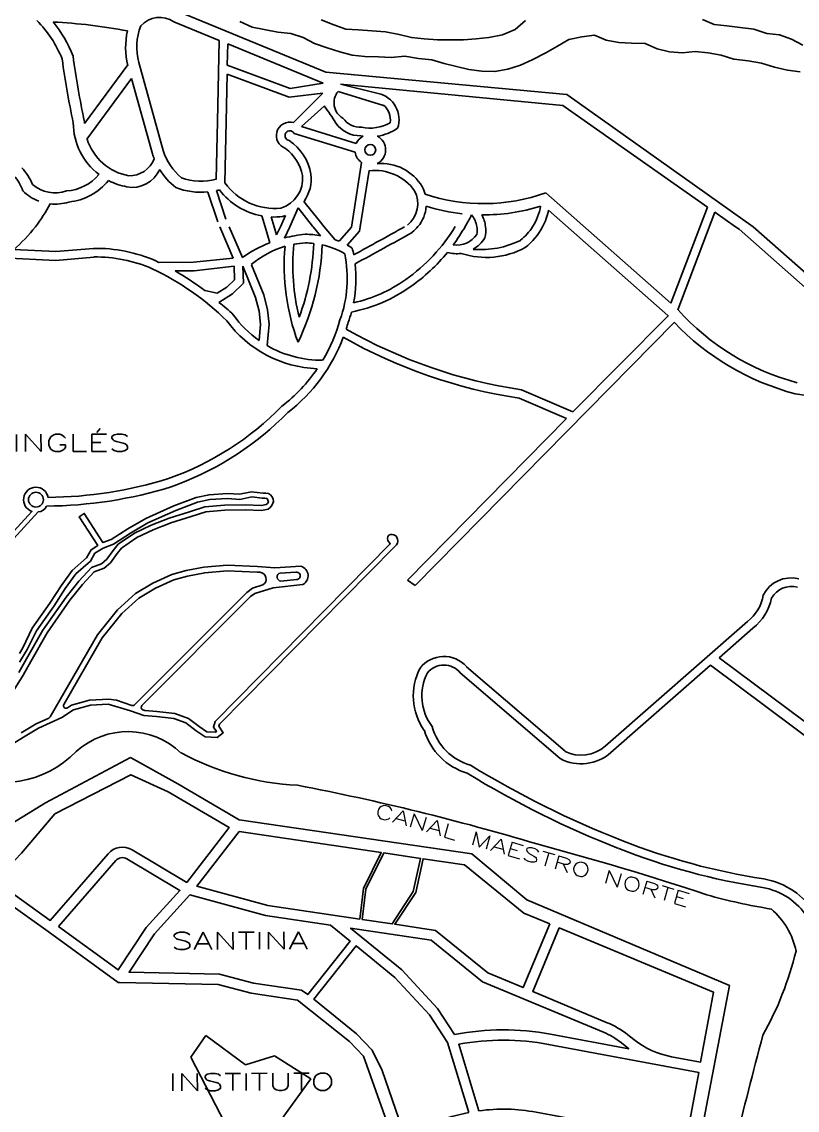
# Model space of a CAD drawing. Header units: millimetres. Extents: x 4374322 to 4409026, y 6503580 to 6534206.
# Drawn here: x 4378246 to 4379146, y 6530051 to 6531313 of the extents above; entities that cross this region are included whole.
import ezdxf

# ---------------------------------------------------------------- set-up
doc = ezdxf.new("R2010")
doc.units = ezdxf.units.MM
for name, color, linetype in [('CANAL', 252, 'Continuous'), ('LINEA CALLE', 252, 'Continuous'), ('NOMBRE BARRIO', 8, 'Continuous'), ('RIO', 252, 'Continuous')]:
    doc.layers.add(name, color=color, linetype=linetype)
doc.styles.add('ROMANS', font='romans')
doc.styles.add('S1', font='ROMANS')

# ---------------------------------------------------------------- blocks, each defined once
blk = doc.blocks.new('A$C3D187712')
for p, q in [((17.4, 176.2), (0, 151.1)), ((17.4, 176.2), (63.4, 142.3)), ((63.4, 142.3), (97.1, 152.5)), ((97.1, 152.5), (139.3, 125.9)), ((0, 151.1), (45.8, 63)), ((47.4, 0), (139.3, 125.9)), ((45.8, 63), (47.4, 0))]:
    blk.add_line(p, q)

msp = doc.modelspace()

# ---------------------------------------------------------------- linework, layer by layer
at = {"layer": 'LINEA CALLE', "transparency": 33554687}
for p, q in [((4378599, 6531254.3), (4378428.8, 6531324)), ((4378475.1, 6531291), (4378422.7, 6531312.5)), ((4378475.1, 6531291), (4378473.1, 6531196.8)), ((4378485, 6531286.9), (4378484.5, 6531262.3)), ((4378595.9, 6531241.5), (4378485, 6531286.9)), ((4378369, 6531262.7), (4378318.9, 6531194.5)), ((4378381.8, 6531265.3), (4378410.1, 6531163.3)), ((4378484.5, 6531262.3), (4378557.5, 6531235.3)), ((4378373.4, 6531246.7), (4378321.8, 6531176.6)), ((4378373.4, 6531246.7), (4378397.7, 6531159.6)), ((4378484.3, 6531251.7), (4378483.1, 6531196.6)), ((4378484.3, 6531251.7), (4378556.4, 6531225.1)), ((4378878.4, 6531228.1), (4378599, 6531254.3)), ((4378556.4, 6531225.1), (4378595.2, 6531229.9)), ((4378557.5, 6531235.3), (4378595.9, 6531241.5)), ((4378595.2, 6531229.9), (4378561.4, 6531195.7)), ((4378613.1, 6531231.9), (4378665.9, 6531215.7)), ((4378615.9, 6531240.1), (4378659.5, 6531229.6)), ((4378873.8, 6531215.5), (4378615.9, 6531240.1)), ((4379094.5, 6531075), (4378878.4, 6531228.1)), ((4378597, 6531214.9), (4378570.6, 6531191)), ((4379041.6, 6531097.7), (4378873.8, 6531215.5)), ((4378473.1, 6531196.8), (4378471.8, 6531130.1)), ((4378483.1, 6531196.6), (4378481.8, 6531126)), ((4378567.9, 6531191.8), (4378567.9, 6531191.8)), ((4378632.7, 6531161.4), (4378562, 6531183.2)), ((4378634.1, 6531171.4), (4378570.6, 6531191)), ((4378640.3, 6531149.3), (4378628.5, 6531074.4)), ((4378650, 6531146.2), (4378650, 6531146.2)), ((4378649, 6531140), (4378638.7, 6531075)), ((4378472, 6531116.8), (4378483, 6531083.8)), ((4378462, 6531115.2), (4378473.6, 6531080.5)), ((4378481.5, 6531110.7), (4378481.5, 6531110.7)), ((4378573.5, 6531104.3), (4378591.1, 6531082.1)), ((4378853.9, 6531114.4), (4378999.1, 6530986.2)), ((4378566.8, 6531096.7), (4378556.9, 6531075)), ((4378566.8, 6531096.7), (4378583.3, 6531075.8)), ((4378857.2, 6531094.2), (4378995.5, 6530972)), ((4379041.6, 6531097.7), (4378999.1, 6530986.2)), ((4379050.1, 6531091.8), (4379006.9, 6530978.8)), ((4379050.8, 6531091.3), (4379050.1, 6531091.8)), ((4379074, 6531075), (4379050.1, 6531091.8)), ((4378524.5, 6531087.6), (4378528.3, 6531075)), ((4378535.4, 6531086.3), (4378538.8, 6531075)), ((4378552.2, 6531088), (4378546.1, 6531075)), ((4378591.1, 6531082.1), (4378597, 6531075)), ((4378475.9, 6531075), (4378491.4, 6531038.5)), ((4378486.8, 6531075), (4378502, 6531039.2)), ((4378528.3, 6531075), (4378534, 6531056.4)), ((4378538.8, 6531075), (4378541.7, 6531065.6)), ((4378546.1, 6531075), (4378541.7, 6531065.6)), ((4378556.9, 6531075), (4378551, 6531061.9)), ((4378583.3, 6531075.8), (4378584, 6531075)), ((4378584, 6531075), (4378592.8, 6531064.6)), ((4378597, 6531075), (4378609.8, 6531059.9)), ((4378628.5, 6531074.4), (4378614.2, 6531058.2)), ((4378638, 6531070), (4378623.5, 6531053.6)), ((4378628.6, 6531075), (4378628.5, 6531074.4)), ((4378638.7, 6531075), (4378638, 6531070)), ((4379078.2, 6531072.1), (4379074, 6531075)), ((4379184.5, 6530978.2), (4379078.2, 6531072.1)), ((4379184.5, 6530995.6), (4379094.5, 6531075)), ((4378236.5, 6531048.4), (4378285.6, 6531046.1)), ((4378285.6, 6531046.1), (4378329.3, 6531049.8)), ((4378224.3, 6531039), (4378285.8, 6531036)), ((4378285.8, 6531036), (4378329.8, 6531039.8)), ((4378445.4, 6531034), (4378405.4, 6531033.5)), ((4378491.4, 6531038.5), (4378445.4, 6531034)), ((4378492.4, 6531029.4), (4378446, 6531024)), ((4378492.4, 6531029.4), (4378493, 6531013.5)), ((4378502.4, 6531029.1), (4378517.2, 6530993)), ((4378502.4, 6531029.1), (4378503.2, 6531009.4)), ((4378512.5, 6531030.9), (4378526.8, 6530996.2)), ((4378446, 6531024), (4378423.9, 6531023.7)), ((4378484.2, 6531005), (4378472.8, 6530997.9)), ((4378493, 6531013.5), (4378484.2, 6531005)), ((4378503.2, 6531009.4), (4378490.4, 6530997)), ((4378472.8, 6530997.9), (4378458.6, 6531001)), ((4378490.4, 6530997), (4378474.6, 6530987.3)), ((4378517.2, 6530993), (4378521.4, 6530976.9)), ((4378526.8, 6530996.2), (4378531.3, 6530978.7)), ((4378531.3, 6530978.7), (4378533.1, 6530962.2)), ((4378521.4, 6530976.9), (4378523, 6530962.1)), ((4378885.4, 6530860.2), (4378996, 6530971.5)), ((4378523, 6530962.1), (4378521.4, 6530943.2)), ((4378533.1, 6530962.2), (4378530.9, 6530937.1)), ((4378702.3, 6530659), (4379002.8, 6530964.1)), ((4378823, 6530876.2), (4378877.9, 6530852.6)), ((4378825.8, 6530885.9), (4378885.4, 6530860.2)), ((4378693.5, 6530665.3), (4378877.9, 6530852.6)), ((4379087.8, 6530617.2), (4378922.9, 6530472.8)), ((4379094.2, 6530609.5), (4379055.1, 6530575.3)), ((4379055.1, 6530575.3), (4379184.5, 6530478.5)), ((4378876.3, 6530466.8), (4378761.9, 6530564.9)), ((4379045.1, 6530566.5), (4378929.5, 6530465.3)), ((4379045.1, 6530566.5), (4379184.5, 6530462.3)), ((4378870.7, 6530458.4), (4378754.8, 6530557.8)), ((4378427.1, 6530429.2), (4378372.2, 6530459.5)), ((4378498.4, 6530387.2), (4378427.1, 6530429.2)), ((4378768, 6530348.1), (4378498.4, 6530387.2)), ((4378831.8, 6530294.7), (4378768, 6530348.1)), ((4379067.1, 6530195.4), (4378831.8, 6530294.7)), ((4379009, 6529893.5), (4379067.1, 6530195.4))]:
    msp.add_line(p, q, dxfattribs=at)
for points in [[(4378276.8, 6530761.1, 1.742952), (4378257.9, 6530744.9), (4378169.9, 6530649.4)], [(4378265.2, 6530744.4), (4378171.1, 6530642.2, 0.185808)], [(4378245.3, 6530488.2), (4378262.9, 6530498.6), (4378277.7, 6530505.4, 0.154207), (4378279, 6530506.7), (4378334.2, 6530602), (4378357.3, 6530630.9), (4378378, 6530649.7), (4378398.2, 6530661.8), (4378420.4, 6530671.8), (4378436.8, 6530676.4), (4378457.5, 6530680.4), (4378484.4, 6530682.6), (4378519.6, 6530681), (4378539.8, 6530679.7), (4378570, 6530681.3, -0.671478), (4378572.3, 6530660.2), (4378537.9, 6530656.5), (4378516.6, 6530649.9), (4378511.4, 6530646.1), (4378385.6, 6530519.9, 0.549665), (4378386.7, 6530515), (4378389, 6530514.1), (4378402.9, 6530513), (4378423.7, 6530510.6), (4378439.4, 6530504.9), (4378451.8, 6530495.4), (4378460.9, 6530489.3), (4378471, 6530488.8), (4378472, 6530489.6), (4378468.4, 6530494.9), (4378470.5, 6530501.3), (4378673.6, 6530707.2), (4378672.5, 6530708.6), (4378671.4, 6530709.9), (4378670.7, 6530711.3), (4378670.2, 6530713.6), (4378670.6, 6530715.7), (4378672, 6530717.2), (4378673.7, 6530718.2), (4378675.5, 6530718.3), (4378677.7, 6530717.9), (4378679.9, 6530716.7), (4378681.2, 6530715.2), (4378682.1, 6530712.6), (4378682.3, 6530710.4), (4378681.9, 6530708.2), (4378680.9, 6530706.3), (4378678.6, 6530704), (4378475.6, 6530498.2), (4378474.8, 6530495.8), (4378479.9, 6530488.4), (4378472.8, 6530482.8), (4378459, 6530483.6), (4378448.4, 6530490.7), (4378436.6, 6530499.8), (4378422.4, 6530504.9), (4378402.3, 6530507.2), (4378387.7, 6530508.4), (4378372.4, 6530513.9), (4378346.4, 6530521.4), (4378325.9, 6530520.2), (4378306.2, 6530514.7), (4378292.8, 6530506.1), (4378265.6, 6530493.5), (4378248.3, 6530483.2), (4378236.9, 6530476.2)], [(4378522.2, 6530674.3, -0.734455), (4378525.9, 6530659.7), (4378513.6, 6530655.9), (4378507.1, 6530651), (4378377.1, 6530520.7, -0.286185), (4378374, 6530520), (4378356.1, 6530526.1), (4378347, 6530527.3), (4378324.9, 6530526), (4378303.8, 6530520.1), (4378299.2, 6530517.1, -0.788016), (4378295, 6530521.1), (4378339.6, 6530598.2), (4378362.1, 6530626.4), (4378381.9, 6530644.4), (4378401.3, 6530656), (4378422.6, 6530665.7), (4378438.3, 6530670), (4378458.4, 6530673.9), (4378484.5, 6530676), (4378519.2, 6530674.5), (4378522.3, 6530674.3)], [(4378546, 6530673.5, 0.863535), (4378546.8, 6530664.1), (4378565, 6530666, 1.090108), (4378564.2, 6530674.4), (4378546, 6530673.5)], [(4378488.5, 6530007.1), (4378423.3, 6529930.9), (4378406.7, 6529931.7), (4378348.6, 6529939.1), (4378288.1, 6529950.2), (4378247.3, 6529960.1), (4378230, 6529981), (4378218.9, 6530035.1, 0.112218), (4378226.7, 6530042.9, 0.241727), (4378227.7, 6530068.1, 0.126022), (4378218, 6530077.1, -0.215355), (4378211.5, 6530090.2), (4378214, 6530302.5), (4378276.6, 6530257.8), (4378357.8, 6530198.7), (4378359.6, 6530198.8), (4378357.8, 6530198.7)], [(4378687.1, 6530213.5), (4378728.5, 6530168.5), (4378748.1, 6530138.5, -0.093545), (4378859.4, 6530138.8), (4378950.2, 6530121.9), (4378941.6, 6530128.8, 0.069181), (4378920.7, 6530141.1), (4378780.6, 6530199.4), (4378721.1, 6530247.7), (4378627.6, 6530261.6), (4378687.1, 6530213.5)], [(4379016.7, 6530016), (4378842.6, 6530048.4, 0.080076), (4378776.4, 6530050), (4378753, 6530127.2, -0.091224), (4378857.2, 6530127), (4379031.3, 6530094.6), (4379016.7, 6530016)]]:
    msp.add_lwpolyline(points, format="xyb", dxfattribs=at)
for points in [[(4378243.4, 6530580.1), (4378247.4, 6530586.9), (4378258.1, 6530609.5), (4378278.8, 6530638.6), (4378291.7, 6530658.8), (4378304.6, 6530676.5), (4378321.2, 6530691.1), (4378326.5, 6530700.5), (4378334.3, 6530705.5), (4378312.9, 6530738.8), (4378318.6, 6530742.5), (4378340.3, 6530708.7), (4378349.9, 6530712.2), (4378369.3, 6530724.7), (4378389.9, 6530736.8), (4378422.6, 6530751.4), (4378448.5, 6530761.1), (4378463.4, 6530764.3), (4378484.9, 6530765.6), (4378498.6, 6530764.8), (4378512.7, 6530767.6), (4378525.6, 6530766), (4378528.9, 6530766.2), (4378532.2, 6530765.5), (4378534.5, 6530764.2), (4378536.7, 6530762), (4378537.8, 6530759.2), (4378538.2, 6530756.3), (4378536.6, 6530752.7), (4378534.5, 6530749.9), (4378532, 6530747.7), (4378524.3, 6530746), (4378505.1, 6530746.6), (4378481.7, 6530746.4), (4378459.7, 6530744.5), (4378442.5, 6530739), (4378418.9, 6530731.6), (4378410.6, 6530728.3), (4378408.1, 6530727.3), (4378398.6, 6530723.5), (4378379.8, 6530714.8), (4378362, 6530702.5), (4378356.8, 6530696), (4378349, 6530685.3), (4378341.6, 6530679.2), (4378330.3, 6530675), (4378316.7, 6530660.1), (4378302.1, 6530641.9), (4378275.6, 6530604.1), (4378256.8, 6530571), (4378247.7, 6530555.2), (4378233.2, 6530531.6)], [(4378243.5, 6530570.2), (4378252.5, 6530584.9), (4378263.2, 6530606.6), (4378283.6, 6530635.4), (4378296.5, 6530655.5), (4378308.9, 6530672.6), (4378325.8, 6530687.4), (4378330.8, 6530696.4), (4378340.4, 6530702.5), (4378352.5, 6530707), (4378372.3, 6530719.8), (4378392.5, 6530731.6), (4378424.8, 6530746), (4378450.1, 6530755.5), (4378464.2, 6530758.6), (4378484.8, 6530759.7), (4378499, 6530758.9), (4378512.9, 6530761.7), (4378524.9, 6530760.2), (4378527.9, 6530760.3), (4378530.6, 6530759.7), (4378531.6, 6530758.1), (4378532.2, 6530756.2), (4378531, 6530754.2), (4378529.8, 6530752.9), (4378524.4, 6530751.8), (4378505.2, 6530752.4), (4378481.4, 6530752.3), (4378458.5, 6530750.2), (4378440.8, 6530744.6), (4378417, 6530737.1), (4378396.3, 6530728.9), (4378376.9, 6530719.8), (4378358, 6530706.8), (4378352.2, 6530699.5), (4378344.8, 6530689.4), (4378338.7, 6530684.3), (4378326.9, 6530679.9), (4378312.3, 6530663.9), (4378297.5, 6530645.4), (4378270.7, 6530607.2), (4378251.8, 6530573.9), (4378242.7, 6530558.2)], [(4378693.5, 6530665.3), (4378702.3, 6530659)], [(4378219, 6530373.8), (4378273.6, 6530407), (4378372.2, 6530459.5)], [(4378359.6, 6530198.8), (4378473.8, 6530196.6), (4378512.4, 6530186.3), (4378566, 6530178.3), (4378626.4, 6530130.5), (4378642.7, 6530113.4), (4378679.4, 6530010), (4378623.8, 6529963.9), (4378578.2, 6529938.9), (4378516.7, 6529925.9), (4378458.6, 6529929.2), (4378442.7, 6529930), (4378489, 6529985.6)]]:
    msp.add_lwpolyline(points, dxfattribs=at)
for points in [[(4378215.1, 6530316.5), (4378279.2, 6530270.7), (4378346.2, 6530348, -0.36275), (4378374.1, 6530352.5), (4378437.5, 6530314.8), (4378486.9, 6530378.4), (4378415.8, 6530419.9), (4378372.8, 6530439.6), (4378284.7, 6530394.2), (4378245.8, 6530348.7)], [(4378288.9, 6530263.7), (4378358, 6530213.4), (4378390.6, 6530262.6), (4378429.6, 6530305.6), (4378367.9, 6530342.2, 0.36275), (4378355.3, 6530340.1)], [(4378956, 6530132.7, 0.122303), (4378999.8, 6530112.7), (4379033.5, 6530106.4), (4379048.6, 6530187.5), (4378869.5, 6530262), (4378838.8, 6530188.2), (4378925.3, 6530152.1, -0.069181), (4378949, 6530138.2)], [(4378764.5, 6530048), (4378739.8, 6530129.3), (4378719, 6530161.1), (4378678.9, 6530204.7), (4378633.9, 6530241.1), (4378585.1, 6530179.4), (4378634.5, 6530139.4), (4378652.7, 6530120.4), (4378664.2, 6530096.7), (4378691.1, 6530018.2, -0.096013)]]:
    msp.add_lwpolyline(points, format="xyb", close=True, dxfattribs=at)
for points in [[(4378531.5, 6530288), (4378638.1, 6530272.2), (4378642.5, 6530307.9), (4378663.1, 6530349.4), (4378498.5, 6530373.8), (4378449.3, 6530310.4)], [(4378700.3, 6530304.3), (4378675.8, 6530266.6), (4378641.1, 6530271.8), (4378645.4, 6530306.9), (4378666.2, 6530348.9), (4378708.8, 6530342.6)], [(4378858.5, 6530266.6), (4378828.3, 6530279.2), (4378759.6, 6530335), (4378711.7, 6530342.2), (4378703.1, 6530303.2), (4378678.7, 6530266.2), (4378726.2, 6530259.1), (4378786.8, 6530209.8), (4378827.7, 6530192.8)], [(4378514.9, 6530198), (4378570.6, 6530189.8), (4378577.8, 6530184.7), (4378627, 6530246.8), (4378604.2, 6530265.1), (4378529, 6530276.3), (4378441, 6530300.2), (4378400.1, 6530255.2), (4378370.6, 6530210.6), (4378475.5, 6530208.5)]]:
    msp.add_lwpolyline(points, close=True, dxfattribs=at)
for centre, radius in [((4378650.4, 6531164.1), 6.32), ((4378262.6, 6530758.5), 8.62)]:
    msp.add_circle(centre, radius, dxfattribs=at)
for centre, radius, start, end in [((4378171.5, 6531221.3), 130.7, 21.6183, 45.1993), ((4378251.9, 6530696.7), 616.4, 79.0717, 87.1373), ((4378171.5, 6531221.3), 143.7, 20.9657, 39.3247), ((4378451.1, 6531283), 71.5, 159.5783, 194.2749), ((4378406, 6531288.1), 29.5, 55.4464, 137.9441), ((4378451.1, 6531283), 84.5, 167.0017, 194.3766), ((4379256.6, 6531398.6), 972.2, 187.634, 192.0637), ((4379256.6, 6531398.6), 959.2, 187.5414, 192.1478), ((4378628.8, 6531218.6), 20.5, 139.7551, 240.5296), ((4378652.6, 6531199.3), 31.1, 341.114, 77.0218), ((4378366.6, 6531043.7), 287.1, 31.8241, 36.6182), ((4378652.4, 6531199.3), 21.3, 349.8263, 50.7027), ((4378381.6, 6531195.7), 75.7, 180.2151, 232.7367), ((4378381.6, 6531195.7), 62.7, 179.0357, 181.1153), ((4378557, 6531180.8), 15.5, 73.5016, 163.5773), ((4378638.8, 6531215), 34.6, 215.2177, 271.2872), ((4378638.8, 6531215), 24.6, 215.2177, 273.7624), ((4378650.4, 6531234.7), 45.4, 257.2766, 300.3358), ((4378557.2, 6531180.6), 15.7, 162.8005, 251.1959), ((4378557.2, 6531180.6), 5.69, 162.1132, 262.6383), ((4378557, 6531180.8), 5.46, 25.6759, 164.2843), ((4378650.4, 6531164.1), 17.8, 117.2384, 155.6937), ((4378650.4, 6531234.7), 55.4, 258.7198, 261.4408), ((4378650.4, 6531164.1), 17.8, 296.8718, 62.6453), ((4378650.4, 6531234.7), 55.4, 278.4429, 304.7754), ((4378381.6, 6531195.7), 62.7, 197.7504, 259.5611), ((4378521.5, 6531124.8), 61.1, 10.4164, 55.0812), ((4378476, 6531184.6), 82.2, 197.7148, 202.0622), ((4378476, 6531184.6), 69.2, 197.91, 229.7172), ((4378521.5, 6531124.8), 51.1, 10.7751, 53.1501), ((4378650.4, 6531164.1), 17.8, 188.6893, 235.735), ((4378199.1, 6531099.4), 64.4, 22.4401, 43.0533), ((4378374.2, 6531155.5), 34.9, 259.5611, 336.124), ((4378370.9, 6531165), 31, 268.6235, 338.647), ((4378476, 6531184.6), 82.2, 211.689, 231.3766), ((4378663.3, 6531093.2), 55.1, 30.8478, 95.0693), ((4378199.1, 6531099.4), 51.4, 19.4575, 42.4092), ((4378294.1, 6531170.9), 54.6, 274.1739, 319.5817), ((4378454.3, 6531197), 69.1, 250.5255, 284.7199), ((4378536.6, 6531130.5), 35.3, 286.647, 6.313), ((4378536.6, 6531130.5), 45.3, 324.6005, 6.8144), ((4378655.2, 6531082.3), 58, 36.4443, 96.1533), ((4378284.9, 6531154.3), 53.1, 225.2603, 248.991), ((4378284.9, 6531154.3), 40.1, 228.9823, 289.1885), ((4378294.1, 6531170.9), 67.6, 275.5989, 321.1509), ((4378381.6, 6531195.7), 75.7, 242.6683, 259.5611), ((4378454.3, 6531197), 82.1, 248.8638, 275.3922), ((4378454.3, 6531197), 82.1, 282.473, 284.9712), ((4378539, 6531166.1), 79.9, 217.3614, 259.5788), ((4378539, 6531166.1), 69.9, 215.0388, 276.3544), ((4378673.2, 6531102), 32.2, 308.8151, 27.267), ((4378673.2, 6531102), 42.2, 14.8219, 27.5577), ((4378284.9, 6531154.3), 53.1, 263.515, 287.3118), ((4378781.6, 6531313.2), 211.5, 251.365, 289.9959), ((4378121.9, 6531183.6), 177.3, 322.2169, 332.4057), ((4378673.2, 6531102), 42.2, 320.3358, 355.5595), ((4378781.6, 6531313.2), 224.5, 252.8222, 263.7047), ((4378781.6, 6531313.2), 224.5, 269.5488, 287.1768), ((4378783.6, 6531110.1), 65.3, 327.5122, 349.9646), ((4378783.6, 6531110.1), 75.3, 332.2402, 347.8194), ((4378539, 6531166.1), 79.9, 267.3968, 276.9811), ((4378536.6, 6531130.5), 45.3, 285.4756, 290.1261), ((4378517.4, 6531218), 281.9, 329.526, 332.6792), ((4378746.3, 6531070.8), 28, 8.7401, 39.5407), ((4378746.3, 6531070.8), 38, 6.43, 28.1497), ((4378121.9, 6531183.6), 177.3, 310.2871, 322.2169), ((4378589.3, 6530915.4), 151.5, 95.4465, 104.643), ((4378574.9, 6530966), 100.2, 79.7142, 89.9859), ((4377278.3, 6533569.2), 2866.1, 298.164, 299.5115), ((4377278.3, 6533569.2), 2876.1, 298.0933, 299.6011), ((4378574.9, 6531180), 203.1, 305.0442, 328.8858), ((4378673.2, 6531102), 42.2, 307.6477, 320.3358), ((4378517.4, 6531218), 281.9, 324.4058, 329.526), ((4378750.5, 6531082.1), 28.4, 262.2556, 325.2999), ((4378746.3, 6531070.8), 28, 349.9992, 8.7401), ((4378746.3, 6531070.8), 38, 346.7156, 6.43), ((4378783.6, 6531110.1), 65.3, 308.8325, 327.5122), ((4378783.6, 6531110.1), 75.3, 307.9879, 332.2402), ((4378589.3, 6530915.4), 151.5, 111.4131, 125.1962), ((4378803.4, 6531029.9), 242.9, 174.1512, 194.2555), ((4378580.6, 6530952.2), 104.2, 93.0041, 100.4024), ((4378310.3, 6531064.9), 284.6, 334.2192, 357.789), ((4378310.3, 6531064.9), 274.6, 339.7839, 358.0563), ((4378574.9, 6530966), 90.2, 83.6974, 89.8268), ((4378574.9, 6530966), 90.2, 59.4865, 77.286), ((4378574.9, 6530966), 100.2, 66.9157, 69.6234), ((4378574.9, 6530966), 100.2, 56.9641, 60.9798), ((4378750.5, 6531082.1), 38.4, 299.9949, 328.5417), ((4378778.4, 6531152.6), 104.2, 265.2476, 296.319), ((4378332.2, 6530876.5), 173.4, 66.4026, 90.9675), ((4378580.6, 6530952.2), 104.2, 106.2142, 130.8689), ((4378803.4, 6531029.9), 252.9, 174.9365, 200.5337), ((4378484.7, 6531014.9), 139, 339.9051, 11.9401), ((4378484.7, 6531014.9), 149, 10.6666, 13.606), ((4378574.9, 6531180), 213.1, 305.0481, 320.7516), ((4378750.5, 6531082.1), 38.4, 253.9625, 278.0865), ((4378785.1, 6531133.5), 94.1, 251.9423, 298.4414), ((4378332.2, 6530876.5), 163.4, 66.4529, 90.8478), ((4378261.5, 6530738.4), 328.3, 64.0007, 64.7481), ((4378484.7, 6531014.9), 149, 349.0864, 6.5858), ((4378261.5, 6530738.4), 318.3, 45.6625, 64.7219), ((4378261.5, 6530738.4), 328.3, 53.1146, 60.3524), ((4378593.1, 6531153.1), 180.6, 281.2895, 305.2099), ((4378593.1, 6531153.1), 170.6, 282.8174, 305.2099), ((4378407.9, 6530892.5), 115.9, 43.737, 54.836), ((4379219, 6531169.9), 285.4, 222.0234, 255.1022), ((4378594, 6531046.5), 136.3, 216.1739, 267.8269), ((4378594, 6531046.5), 126.3, 215.8075, 234.8819), ((4378431.1, 6531018), 191, 329.2192, 344.5794), ((4378484.7, 6531014.9), 149, 340.0628, 344.8392), ((4379219, 6531169.9), 298.4, 221.5213, 221.6643), ((4378431.1, 6531018), 201, 342.1645, 344.4637), ((4378913.4, 6531467.2), 587.9, 240.337, 261.4334), ((4379219, 6531169.9), 298.4, 223.586, 255.2818), ((4378431.1, 6531018), 201, 307.9131, 339.2675), ((4378913.4, 6531467.2), 597.9, 240.5125, 261.309), ((4378594, 6531046.5), 126.3, 239.9967, 270.5232), ((4378431.1, 6531018), 191, 307.7154, 325.6936), ((4379120.4, 6530685), 197.5, 71.0638, 83.3762), ((4378301.5, 6531108.2), 344.9, 289.4687, 315.6061), ((4378301.5, 6531108.2), 354.9, 289.4368, 313.9736), ((4378301.5, 6531108.2), 354.9, 313.9736, 315.4954), ((4378271.7, 6531250.4), 489.3, 270.6026, 287.2094), ((4378271.7, 6531250.4), 499.3, 270.3771, 287.2319), ((4378264.7, 6530755.6), 11.2, 272.9541, 336.3626), ((4379138.7, 6530631.6), 36.3, 76.3876, 153.4165), ((4379138.7, 6530631.6), 26.3, 74.2296, 150.6485), ((4379056.7, 6530656.7), 50.3, 308.2354, 349.9197), ((4379056.7, 6530656.7), 60.3, 308.4916, 348.367), ((4378735.7, 6530541.9), 34.9, 41.3111, 142.1144), ((4378770, 6530531.1), 69.7, 152.4552, 215.1789), ((4378735.7, 6530541.9), 24.9, 39.8233, 140.1218), ((4378770, 6530531.1), 59.7, 153.3642, 216.7391), ((4378369.3, 6530400.1), 89.5, 46.2596, 132.1543), ((4378783.6, 6530512.1), 73.6, 196.7064, 253.4745), ((4378783.6, 6530512.1), 63.6, 195.2359, 254.6048), ((4378895, 6530504.6), 42.3, 243.6863, 311.1871), ((4378224.6, 6530548.4), 117.7, 242.493, 315.9137), ((4378580.9, 6530743.7), 316.5, 241.766, 267.3159), ((4378895, 6530504.6), 52.3, 242.2377, 311.1872), ((4379361.5, 6531425.2), 1141.7, 238.6022, 248.4516), ((4379361.5, 6531425.3), 1151.8, 238.6702, 248.4521), ((4378022.9, 6527612.3), 2867.1, 73.3666, 79.0787), ((4377882.9, 6526787.9), 3698.5, 71.7561, 74.9458), ((4379225.4, 6531084.9), 775.2, 248.5682, 261.1955), ((4379225.4, 6531084.9), 785.2, 248.5682, 261.1884), ((4379091.6, 6530232), 78.2, 32.7354, 80.0443), ((4379091.6, 6530232), 88.2, 31.3777, 80.1113), ((4379215.9, 6530917), 641, 254.1461, 260.9642), ((4379058.8, 6530217.6), 87.2, 11.6279, 49.6207), ((4378767.7, 6530327.3), 387.6, 330.7245, 346.2445), ((4385369.4, 6528463.2), 6483.6, 165.03208, 167.37543)]:
    msp.add_arc(centre, radius, start, end, dxfattribs=at)
at = {"layer": 'RIO', "transparency": 33554687}
for points in [[(4378499, 6531313), (4378513.5, 6531306.4), (4378543.3, 6531300.5), (4378558.1, 6531299), (4378572.5, 6531294.5), (4378585.5, 6531287.4), (4378600.5, 6531282.4), (4378614.9, 6531277.8), (4378629.3, 6531273.8), (4378644.1, 6531272.4), (4378659.9, 6531272), (4378674.7, 6531271), (4378690.4, 6531272.7), (4378706.3, 6531270.2), (4378721.6, 6531268.3), (4378736, 6531264.3), (4378764.8, 6531257.3), (4378779.6, 6531255.3), (4378794.9, 6531254.9), (4378810.1, 6531257.5), (4378824.7, 6531262.2), (4378838.2, 6531268.3), (4378854.1, 6531276.6), (4378867.6, 6531284.3), (4378880.5, 6531291.9), (4378895.6, 6531295.1), (4378910.3, 6531297.2), (4378923.8, 6531291.1), (4378938.6, 6531288.6), (4378953.4, 6531287.7), (4378969.2, 6531287.3), (4378983.2, 6531281.2), (4378997.6, 6531277.7), (4379012.4, 6531276.7), (4379027.1, 6531278.3), (4379042.4, 6531276.4), (4379057.3, 6531273.9), (4379072.2, 6531269.4), (4379088.6, 6531267.5), (4379104, 6531264.6), (4379119.4, 6531260.1), (4379134.3, 6531256.6), (4379149.1, 6531254.6)], [(4378593.6, 6531314.7), (4378608.1, 6531309.2), (4378622, 6531304.1), (4378636.8, 6531303.2), (4378652.1, 6531302.2), (4378667.9, 6531300.8), (4378683.8, 6531297.9), (4378698.2, 6531294.4), (4378713, 6531292.9), (4378728.3, 6531291.5), (4378743.1, 6531291.6), (4378758.4, 6531291.7), (4378773.1, 6531292.8), (4378787.8, 6531294.4), (4378803.9, 6531297.6), (4378818.4, 6531303.7), (4378830.3, 6531313.9)], [(4379035.8, 6531315.4), (4379049.3, 6531309.3), (4379064.1, 6531307.9), (4379079.4, 6531305.9), (4379095.3, 6531304), (4379110.2, 6531299), (4379125, 6531297.5), (4379139, 6531292.5), (4379152, 6531285.3)]]:
    msp.add_lwpolyline(points, dxfattribs=at)

# ---------------------------------------------------------------- block references
at = {"layer": 'LINEA CALLE', "transparency": 33554687}
msp.add_blockref('A$C3D187712', (4378442.2, 6529961.1), dxfattribs=at)

# ---------------------------------------------------------------- texts
at = {"layer": 'CANAL', "transparency": 33554687, "style": 'ROMANS', "width": 1.5}
msp.add_text('CANAL MAESTRO NORTE', height=16, rotation=343.8725, dxfattribs=at).set_placement((4378654.3, 6530391.1))
at = {"layer": 'NOMBRE BARRIO', "linetype": 'Continuous', "transparency": 33554687, "style": 'S1', "width": 1.5}
for s, p in [('JARDÍN INGLÉS', (4378078.2, 6530813.9)), ('SANTINA', (4378419.2, 6530237)), ('INSTITUTO', (4378416.4, 6530073.2))]:
    msp.add_text(s, height=20, rotation=0.1337, dxfattribs=at).set_placement(p)

doc.saveas('drawing.dxf')
